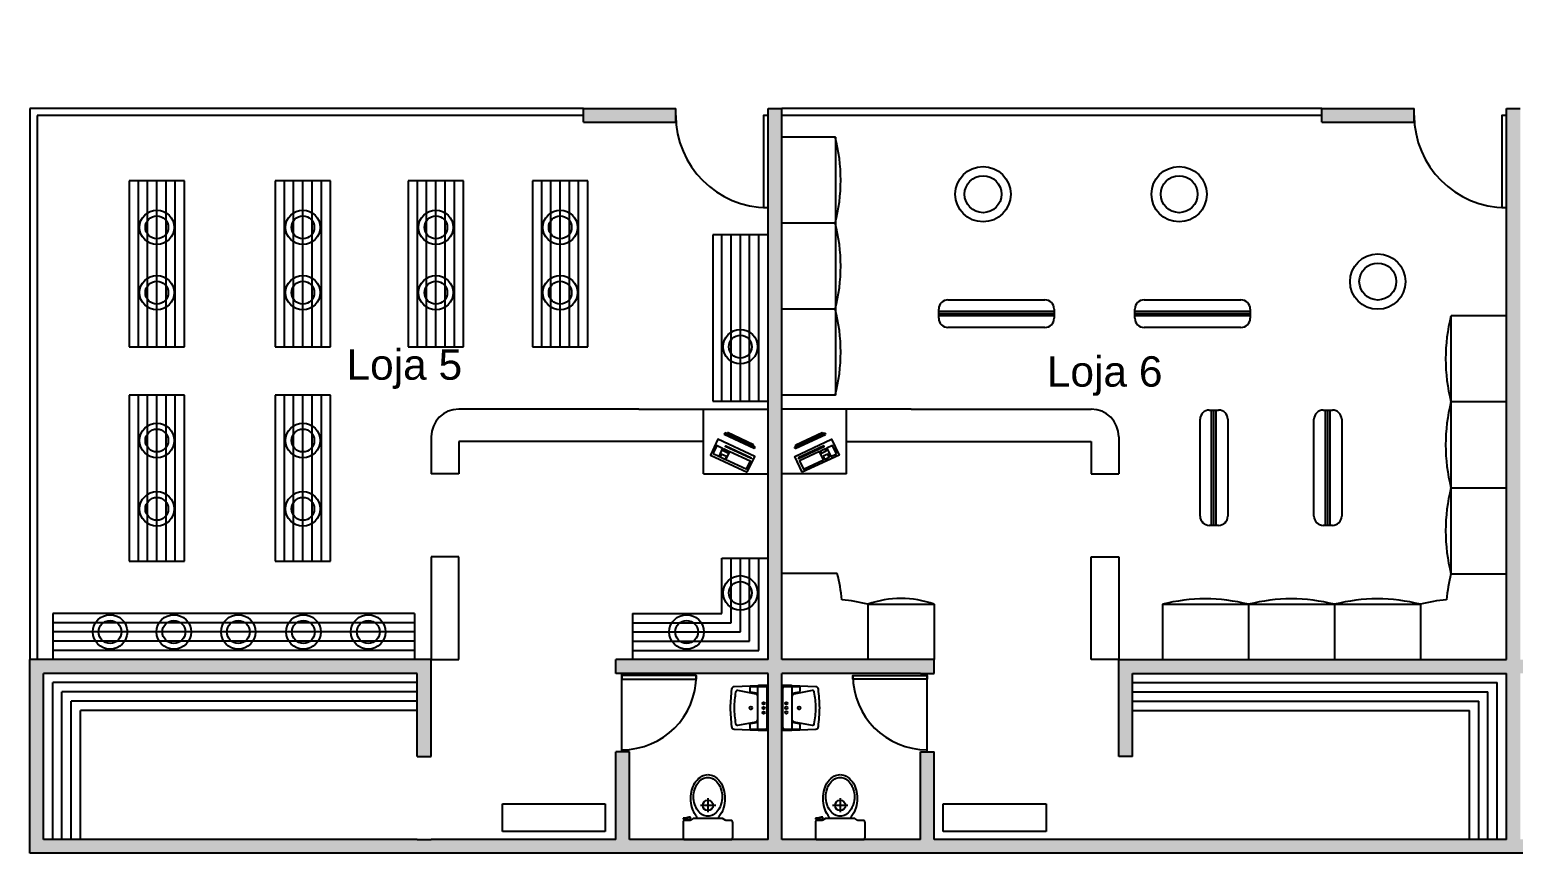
# Model space of a CAD drawing. Header units: metres. Extents: x 2965.9 to 2998, y 1590.4 to 1610.5.
# Drawn here: x 2965.88 to 2981.96, y 1590.42 to 1599.35 of the extents above; entities that cross this region are included whole.
import ezdxf

# ---------------------------------------------------------------- set-up
doc = ezdxf.new("R2010")
doc.units = ezdxf.units.M
doc.styles.add('arial', font='arial.ttf')

# ---------------------------------------------------------------- blocks, each defined once
blk = doc.blocks.new('gewrgrgr')
for p, q in [((0, 0.253), (0, -0.253)), ((0.189, 0.267), (0.018, 0.267)), ((0.207, 0.193), (0.207, 0.253)), ((0.228, 0.159), (0.207, 0.193)), ((0.22, 0.268, 0.62), (0.22, 0.188, 0.62)), ((0.231, 0.268, 0.62), (0.22, 0.268, 0.62)), ((0.22, 0.188, 0.62), (0.241, 0.188, 0.62)), ((0.231, 0.241, 0.62), (0.231, 0.268, 0.62)), ((0.241, 0.202, 0.62), (0.231, 0.241, 0.62)), ((0.241, 0.188, 0.62), (0.241, 0.202, 0.62)), ((0.228, -0.159), (0.228, 0.159)), ((0.228, 0.118, 0.32), (0.245, 0.118, 0.32)), ((0.37, -0.085), (0.37, 0.081)), ((0.207, -0.193), (0.228, -0.159)), ((0.228, -0.118, 0.32), (0.244, -0.118, 0.32)), ((0.448, 0), (0.296, 0)), ((0.189, -0.267), (0.018, -0.267)), ((0.207, -0.253), (0.207, -0.193))]:
    blk.add_line(p, q)
for points in [[(0.245, 0.118, -0.025691), (0.261, 0.131, -0.083213), (0.342, 0.17, -0.071868), (0.444, 0.185, -0.071868), (0.547, 0.17, -0.083213), (0.628, 0.131, -0.106686), (0.685, 0.067, -0.132415), (0.703, 0, -0.132415)], [(0.703, 0, -0.132415), (0.685, -0.067, -0.106686), (0.628, -0.131, -0.083213), (0.547, -0.17, -0.071868), (0.444, -0.185, -0.071868), (0.342, -0.17, -0.102933), (0.244, -0.118, -0.106686)]]:
    blk.add_lwpolyline(points, format="xyb")
blk.add_lwpolyline([(0.463, -0.155, -0.074259), (0.38, -0.142, -0.084949), (0.314, -0.109, -0.106298), (0.268, -0.057, -0.128632), (0.253, 0, -0.128632), (0.268, 0.057, -0.106298), (0.314, 0.109, -0.084949), (0.38, 0.142, -0.074259), (0.463, 0.155, -0.074259), (0.545, 0.142, -0.084949), (0.611, 0.109, -0.106298), (0.657, 0.057, -0.128632), (0.672, 0, -0.128632), (0.657, -0.057, -0.106298), (0.611, -0.109, -0.084949), (0.545, -0.142, -0.074259)], format="xyb", close=True)
blk.add_circle((0.37, -0.001), 0.0562)
for centre, start, end in [((0.013, 0.254), 69.6901, 184.0497), ((0.194, 0.254), 355.9503, 110.3099), ((0.013, -0.254), 175.9503, 290.3099), ((0.194, -0.254), 249.6901, 4.0497)]:
    blk.add_arc(centre, 0.0132, start, end)
blk = doc.blocks.new('erg')
blk.add_lwpolyline([(0.103, 0.242), (0.01, 0.242, 0.414214), (0, 0.232), (0, 0), (0, -0.232, 0.414214), (0.01, -0.242), (0.103, -0.242, 0.414214), (0.113, -0.232), (0.113, 0), (0.113, 0.232, 0.414214)], format="xyb", close=True)
for points in [[(0.125, 0.149), (0.124, 0.151, -0.401382), (0.133, 0.162), (0.19, 0.173, 0.362278), (0.198, 0.183), (0.198, 0.219, 0.414214), (0.188, 0.229), (0.028, 0.229, 0.414214), (0.008, 0.209), (0.008, -0.209, 0.414214), (0.028, -0.229), (0.188, -0.229, 0.414214), (0.198, -0.219), (0.198, -0.183, 0.362278), (0.19, -0.173), (0.133, -0.162, -0.401382), (0.124, -0.151), (0.125, -0.149)], [(0.107, -0.241), (0.367, -0.23, 0.374936), (0.396, -0.203, 0.011016), (0.41, 0, 0.011016), (0.396, 0.203, 0.374936), (0.367, 0.23), (0.107, 0.241)], [(0.113, -0.131, 0.361655), (0.13, -0.151), (0.328, -0.188, 0.413017), (0.351, -0.172, 0.047799), (0.367, 0, 0.047799), (0.351, 0.172, 0.413017), (0.328, 0.188), (0.13, 0.151, 0.361655), (0.113, 0.131)]]:
    blk.add_lwpolyline(points, format="xyb")
for centre, radius in [((0.048, 0.051), 0.0131), ((0.048, 0.001), 0.0131), ((0.188, 0), 0.0156), ((0.048, -0.049), 0.0131)]:
    blk.add_circle(centre, radius)

msp = doc.modelspace()

# ---------------------------------------------------------------- hatches: boundary and pattern name
h = msp.add_hatch(color=256)
h.dxf.hatch_style = 1
h.paths.add_polyline_path([(2971.884, 1602.493), (2972.884, 1602.493), (2972.884, 1602.643), (2971.884, 1602.643)])
h.paths.add_polyline_path([(2979.884, 1602.493), (2980.884, 1602.493), (2980.884, 1602.643), (2979.884, 1602.643)])
h.paths.add_polyline_path([(2987.884, 1602.493), (2988.884, 1602.493), (2988.884, 1602.643), (2987.884, 1602.643)])
h.paths.add_polyline_path([(2991.034, 1602.493), (2992.034, 1602.493), (2992.034, 1602.643), (2991.034, 1602.643)])
h.paths.add_polyline_path([(2992.034, 1598.343), (2992.034, 1598.493), (2991.034, 1598.493), (2991.034, 1598.343)])
h.paths.add_polyline_path([(2988.884, 1598.343), (2988.884, 1598.493), (2987.884, 1598.493), (2987.884, 1598.343)])
h.paths.add_polyline_path([(2980.884, 1598.493), (2979.884, 1598.493), (2979.884, 1598.343), (2980.884, 1598.343)])
h.paths.add_polyline_path([(2972.884, 1598.493), (2971.884, 1598.493), (2971.884, 1598.343), (2972.884, 1598.343)])
h = msp.add_hatch(color=256)
h.dxf.hatch_style = 1
h.paths.add_polyline_path([(2970.234, 1592.518), (2965.884, 1592.518), (2965.884, 1590.418), (2998.034, 1590.418), (2998.034, 1590.643), (2998.034, 1592.518), (2993.684, 1592.518), (2993.684, 1592.368), (2993.684, 1591.468), (2993.834, 1591.468), (2993.834, 1592.368), (2997.884, 1592.368), (2997.884, 1590.568), (2991.684, 1590.568), (2991.684, 1591.518), (2991.534, 1591.518), (2991.534, 1590.568), (2990.034, 1590.568), (2990.034, 1592.368), (2991.534, 1592.368), (2991.684, 1592.368), (2991.684, 1592.518), (2990.034, 1592.518), (2990.034, 1598.493), (2989.884, 1598.493), (2989.884, 1592.518), (2988.234, 1592.518), (2988.234, 1592.368), (2988.384, 1592.368), (2989.884, 1592.368), (2989.884, 1590.568), (2988.384, 1590.568), (2988.384, 1591.518), (2988.234, 1591.518), (2988.234, 1590.568), (2982.034, 1590.568), (2982.034, 1592.368), (2986.084, 1592.368), (2986.084, 1591.468), (2986.234, 1591.468), (2986.234, 1592.368), (2986.234, 1592.518), (2982.034, 1592.518), (2982.034, 1598.493), (2981.884, 1598.493), (2981.884, 1592.518), (2977.684, 1592.518), (2977.684, 1591.468), (2977.834, 1591.468), (2977.834, 1592.368), (2981.884, 1592.368), (2981.884, 1590.568), (2977.834, 1590.568), (2977.684, 1590.568), (2975.684, 1590.568), (2975.684, 1591.518), (2975.534, 1591.518), (2975.534, 1590.568), (2974.034, 1590.568), (2974.034, 1592.368), (2975.534, 1592.368), (2975.684, 1592.368), (2975.684, 1592.518), (2974.034, 1592.518), (2974.034, 1598.493), (2973.884, 1598.493), (2973.884, 1592.518), (2972.234, 1592.518), (2972.234, 1592.368), (2972.384, 1592.368), (2973.884, 1592.368), (2973.884, 1590.568), (2972.384, 1590.568), (2972.384, 1591.518), (2972.234, 1591.518), (2972.234, 1590.568), (2970.234, 1590.568), (2970.084, 1590.568), (2966.034, 1590.568), (2966.034, 1592.368), (2970.084, 1592.368), (2970.084, 1591.468), (2970.234, 1591.468), (2970.234, 1592.368)])

# ---------------------------------------------------------------- linework, layer by layer
for p, q in [((2971.884, 1598.493), (2965.884, 1598.493)), ((2965.884, 1598.493), (2965.884, 1592.518)), ((2971.884, 1598.418), (2965.964, 1598.418)), ((2965.964, 1598.418), (2965.964, 1592.518)), ((2971.884, 1598.493), (2972.884, 1598.493)), ((2971.884, 1598.343), (2971.884, 1598.493)), ((2971.884, 1598.343), (2972.884, 1598.343)), ((2972.884, 1598.343), (2972.884, 1598.493)), ((2973.884, 1598.493), (2974.034, 1598.493)), ((2973.884, 1592.518), (2973.884, 1598.493)), ((2979.884, 1598.493), (2974.034, 1598.493)), ((2974.034, 1592.518), (2974.034, 1598.493)), ((2979.884, 1598.418), (2974.034, 1598.418)), ((2979.884, 1598.493), (2980.884, 1598.493)), ((2979.884, 1598.343), (2979.884, 1598.493)), ((2979.884, 1598.343), (2980.884, 1598.343)), ((2980.884, 1598.343), (2980.884, 1598.493)), ((2981.884, 1598.493), (2982.034, 1598.493)), ((2981.884, 1592.518), (2981.884, 1598.493)), ((2972.484, 1595.233), (2973.884, 1595.233)), ((2973.184, 1594.533), (2973.184, 1595.233)), ((2975.434, 1595.233), (2974.034, 1595.233)), ((2974.734, 1594.533), (2974.734, 1595.233)), ((2973.743, 1594.822), (2973.415, 1594.975)), ((2973.728, 1594.848), (2973.444, 1594.98)), ((2974.171, 1594.822), (2974.499, 1594.975)), ((2974.185, 1594.848), (2974.469, 1594.98)), ((2973.735, 1594.806), (2973.407, 1594.959)), ((2974.178, 1594.806), (2974.506, 1594.959)), ((2973.184, 1594.533), (2973.884, 1594.533)), ((2974.734, 1594.533), (2974.034, 1594.533)), ((2965.884, 1590.418), (2965.884, 1592.518)), ((2970.234, 1592.518), (2965.884, 1592.518)), ((2970.234, 1592.368), (2970.234, 1592.518)), ((2973.884, 1592.518), (2972.234, 1592.518)), ((2972.234, 1592.368), (2972.234, 1592.518)), ((2975.684, 1592.518), (2974.034, 1592.518)), ((2975.684, 1592.368), (2975.684, 1592.518)), ((2977.684, 1592.518), (2981.884, 1592.518)), ((2977.684, 1591.468), (2977.684, 1592.518)), ((2966.034, 1590.568), (2966.034, 1592.368)), ((2970.084, 1592.368), (2966.034, 1592.368)), ((2970.084, 1591.468), (2970.084, 1592.368)), ((2970.234, 1591.468), (2970.234, 1592.368)), ((2972.384, 1592.368), (2972.234, 1592.368)), ((2972.301, 1591.518), (2972.301, 1592.368)), ((2973.884, 1592.368), (2972.384, 1592.368)), ((2973.884, 1590.568), (2973.884, 1592.368)), ((2974.034, 1590.568), (2974.034, 1592.368)), ((2975.534, 1592.368), (2974.034, 1592.368)), ((2975.534, 1592.368), (2975.684, 1592.368)), ((2975.609, 1591.518), (2975.609, 1592.368)), ((2977.834, 1592.368), (2981.884, 1592.368)), ((2977.834, 1591.468), (2977.834, 1592.368)), ((2981.884, 1590.568), (2981.884, 1592.368)), ((2970.084, 1591.468), (2970.234, 1591.468)), ((2972.234, 1590.568), (2972.234, 1591.518)), ((2972.384, 1591.518), (2972.234, 1591.518)), ((2972.384, 1590.568), (2972.384, 1591.518)), ((2975.534, 1590.568), (2975.534, 1591.518)), ((2975.534, 1591.518), (2975.684, 1591.518)), ((2975.684, 1590.568), (2975.684, 1591.518)), ((2977.834, 1591.468), (2977.684, 1591.468)), ((2970.084, 1590.568), (2966.034, 1590.568)), ((2970.084, 1590.568), (2970.234, 1590.568)), ((2972.234, 1590.568), (2970.234, 1590.568)), ((2973.884, 1590.568), (2972.384, 1590.568)), ((2975.534, 1590.568), (2974.034, 1590.568)), ((2977.684, 1590.568), (2975.684, 1590.568)), ((2977.834, 1590.568), (2977.684, 1590.568)), ((2981.884, 1590.568), (2977.834, 1590.568)), ((2998.034, 1590.418), (2965.884, 1590.418))]:
    msp.add_line(p, q)
at = {"ltscale": 0.5}
for p, q in [((2974.613, 1598.182), (2974.034, 1598.182)), ((2974.613, 1598.18), (2974.613, 1595.386)), ((2967.562, 1597.708), (2966.962, 1597.708)), ((2966.962, 1597.708), (2966.962, 1595.908)), ((2967.062, 1595.908), (2967.062, 1597.708)), ((2967.162, 1595.908), (2967.162, 1597.708)), ((2967.262, 1595.908), (2967.262, 1597.708)), ((2967.362, 1595.908), (2967.362, 1597.708)), ((2967.462, 1595.908), (2967.462, 1597.708)), ((2967.562, 1595.908), (2967.562, 1597.708)), ((2969.144, 1597.708), (2968.544, 1597.708)), ((2968.544, 1597.708), (2968.544, 1595.908)), ((2968.644, 1595.908), (2968.644, 1597.708)), ((2968.744, 1595.908), (2968.744, 1597.708)), ((2968.844, 1595.908), (2968.844, 1597.708)), ((2968.944, 1595.908), (2968.944, 1597.708)), ((2969.044, 1595.908), (2969.044, 1597.708)), ((2969.144, 1595.908), (2969.144, 1597.708)), ((2970.585, 1597.708), (2969.985, 1597.708)), ((2969.985, 1597.708), (2969.985, 1595.908)), ((2970.085, 1595.908), (2970.085, 1597.708)), ((2970.185, 1595.908), (2970.185, 1597.708)), ((2970.285, 1595.908), (2970.285, 1597.708)), ((2970.385, 1595.908), (2970.385, 1597.708)), ((2970.485, 1595.908), (2970.485, 1597.708)), ((2970.585, 1595.908), (2970.585, 1597.708)), ((2971.932, 1597.708), (2971.332, 1597.708)), ((2971.332, 1597.708), (2971.332, 1595.908)), ((2971.432, 1595.908), (2971.432, 1597.708)), ((2971.532, 1595.908), (2971.532, 1597.708)), ((2971.632, 1595.908), (2971.632, 1597.708)), ((2971.732, 1595.908), (2971.732, 1597.708)), ((2971.832, 1595.908), (2971.832, 1597.708)), ((2971.932, 1595.908), (2971.932, 1597.708)), ((2974.613, 1597.25), (2974.034, 1597.25)), ((2973.884, 1597.121), (2973.284, 1597.121)), ((2973.284, 1597.121), (2973.284, 1595.321)), ((2973.384, 1595.321), (2973.384, 1597.121)), ((2973.484, 1595.321), (2973.484, 1597.121)), ((2973.584, 1595.321), (2973.584, 1597.121)), ((2973.684, 1595.321), (2973.684, 1597.121)), ((2973.784, 1595.321), (2973.784, 1597.121)), ((2973.884, 1595.321), (2973.884, 1597.121)), ((2975.833, 1596.418), (2976.883, 1596.418)), ((2977.958, 1596.418), (2979.008, 1596.418)), ((2974.613, 1596.318), (2974.034, 1596.318)), ((2975.733, 1596.218), (2975.733, 1596.318)), ((2976.983, 1596.268), (2975.733, 1596.268)), ((2976.983, 1596.318), (2976.983, 1596.218)), ((2977.858, 1596.218), (2977.858, 1596.318)), ((2979.108, 1596.268), (2977.858, 1596.268)), ((2979.108, 1596.318), (2979.108, 1596.218)), ((2976.883, 1596.118), (2975.833, 1596.118)), ((2979.008, 1596.118), (2977.958, 1596.118)), ((2981.884, 1596.244), (2981.284, 1596.244)), ((2966.962, 1595.908), (2967.562, 1595.908)), ((2968.544, 1595.908), (2969.144, 1595.908)), ((2969.985, 1595.908), (2970.585, 1595.908)), ((2971.332, 1595.908), (2971.932, 1595.908)), ((2967.562, 1595.384), (2966.962, 1595.384)), ((2966.962, 1595.384), (2966.962, 1593.584)), ((2967.062, 1593.584), (2967.062, 1595.384)), ((2967.162, 1593.584), (2967.162, 1595.384)), ((2967.262, 1593.584), (2967.262, 1595.384)), ((2967.362, 1593.584), (2967.362, 1595.384)), ((2967.462, 1593.584), (2967.462, 1595.384)), ((2967.562, 1593.584), (2967.562, 1595.384)), ((2969.144, 1595.384), (2968.544, 1595.384)), ((2968.544, 1595.384), (2968.544, 1593.584)), ((2968.644, 1593.584), (2968.644, 1595.384)), ((2968.744, 1593.584), (2968.744, 1595.384)), ((2968.844, 1593.584), (2968.844, 1595.384)), ((2968.944, 1593.584), (2968.944, 1595.384)), ((2969.044, 1593.584), (2969.044, 1595.384)), ((2969.144, 1593.584), (2969.144, 1595.384)), ((2973.284, 1595.321), (2973.884, 1595.321)), ((2974.613, 1595.386), (2974.034, 1595.386)), ((2981.884, 1595.314), (2981.284, 1595.314)), ((2972.484, 1595.233), (2970.534, 1595.233)), ((2975.434, 1595.233), (2977.384, 1595.233)), ((2978.565, 1594.073), (2978.565, 1595.123)), ((2978.665, 1595.223), (2978.765, 1595.223)), ((2978.715, 1593.973), (2978.715, 1595.223)), ((2978.865, 1595.123), (2978.865, 1594.073)), ((2979.799, 1594.073), (2979.799, 1595.123)), ((2979.899, 1595.223), (2979.999, 1595.223)), ((2979.949, 1593.973), (2979.949, 1595.223)), ((2980.099, 1595.123), (2980.099, 1594.073)), ((2970.234, 1594.933), (2970.234, 1594.533)), ((2970.534, 1594.883), (2970.534, 1594.533)), ((2973.184, 1594.883), (2970.534, 1594.883)), ((2974.734, 1594.883), (2977.384, 1594.883)), ((2977.384, 1594.883), (2977.384, 1594.533)), ((2977.684, 1594.933), (2977.684, 1594.533)), ((2970.534, 1594.533), (2970.234, 1594.533)), ((2977.384, 1594.533), (2977.684, 1594.533)), ((2981.284, 1594.38), (2981.884, 1594.38)), ((2978.765, 1593.973), (2978.665, 1593.973)), ((2979.999, 1593.973), (2979.899, 1593.973)), ((2966.962, 1593.584), (2967.562, 1593.584)), ((2968.544, 1593.584), (2969.144, 1593.584)), ((2970.234, 1593.633), (2970.234, 1592.518)), ((2970.534, 1593.633), (2970.234, 1593.633)), ((2970.534, 1592.518), (2970.534, 1593.633)), ((2973.384, 1593.018), (2973.384, 1593.619)), ((2973.384, 1593.619), (2973.884, 1593.619)), ((2973.484, 1592.918), (2973.484, 1593.619)), ((2973.584, 1592.818), (2973.584, 1593.619)), ((2973.684, 1592.718), (2973.684, 1593.619)), ((2973.784, 1592.618), (2973.784, 1593.619)), ((2977.384, 1592.518), (2977.384, 1593.633)), ((2977.384, 1593.633), (2977.684, 1593.633)), ((2977.684, 1593.633), (2977.684, 1592.518)), ((2974.634, 1593.45), (2974.034, 1593.45)), ((2981.284, 1593.448), (2981.884, 1593.448)), ((2974.964, 1593.118), (2974.964, 1592.518)), ((2975.684, 1593.118), (2975.684, 1592.518)), ((2978.158, 1593.118), (2978.158, 1592.518)), ((2979.088, 1593.118), (2979.088, 1592.518)), ((2980.02, 1593.118), (2980.02, 1592.518)), ((2980.952, 1593.118), (2980.952, 1592.518)), ((2970.053, 1593.018), (2966.133, 1593.018)), ((2966.133, 1593.018), (2966.133, 1592.518)), ((2970.053, 1592.918), (2966.133, 1592.918)), ((2970.053, 1593.018), (2970.053, 1592.518)), ((2972.414, 1593.018), (2973.384, 1593.018)), ((2972.414, 1593.018), (2972.414, 1592.518)), ((2972.414, 1592.918), (2973.484, 1592.918)), ((2970.053, 1592.818), (2966.133, 1592.818)), ((2970.053, 1592.718), (2966.133, 1592.718)), ((2972.414, 1592.818), (2973.584, 1592.818)), ((2972.414, 1592.718), (2973.684, 1592.718)), ((2970.053, 1592.618), (2966.133, 1592.618)), ((2972.414, 1592.618), (2973.784, 1592.618)), ((2970.234, 1592.518), (2970.534, 1592.518)), ((2977.684, 1592.518), (2977.384, 1592.518)), ((2970.084, 1592.268), (2966.134, 1592.268)), ((2966.134, 1590.568), (2966.134, 1592.268)), ((2977.834, 1592.268), (2981.784, 1592.268)), ((2981.784, 1590.568), (2981.784, 1592.268)), ((2970.084, 1592.168), (2966.234, 1592.168)), ((2966.234, 1590.568), (2966.234, 1592.168)), ((2977.834, 1592.168), (2981.684, 1592.168)), ((2981.684, 1590.568), (2981.684, 1592.168)), ((2970.084, 1592.068), (2966.334, 1592.068)), ((2966.334, 1590.568), (2966.334, 1592.068)), ((2970.084, 1591.968), (2966.434, 1591.968)), ((2966.434, 1590.568), (2966.434, 1591.968)), ((2977.834, 1592.068), (2981.584, 1592.068)), ((2977.834, 1591.968), (2981.484, 1591.968)), ((2981.484, 1590.568), (2981.484, 1591.968)), ((2981.584, 1590.568), (2981.584, 1592.068)), ((2971.005, 1590.953), (2972.12, 1590.953)), ((2971.005, 1590.653), (2971.005, 1590.953)), ((2972.12, 1590.953), (2972.12, 1590.653)), ((2975.781, 1590.953), (2976.896, 1590.953)), ((2975.781, 1590.653), (2975.781, 1590.953)), ((2976.896, 1590.953), (2976.896, 1590.653)), ((2972.12, 1590.653), (2971.005, 1590.653)), ((2976.896, 1590.653), (2975.781, 1590.653))]:
    msp.add_line(p, q, dxfattribs=at)
at = {"ltscale": 0.1}
for p, q in [((2976.983, 1596.293), (2975.733, 1596.293)), ((2979.108, 1596.293), (2977.858, 1596.293)), ((2976.983, 1596.243), (2975.733, 1596.243)), ((2979.108, 1596.243), (2977.858, 1596.243)), ((2981.284, 1593.448), (2981.284, 1596.244)), ((2978.69, 1593.973), (2978.69, 1595.223)), ((2978.74, 1593.973), (2978.74, 1595.223)), ((2979.924, 1593.973), (2979.924, 1595.223)), ((2979.974, 1593.973), (2979.974, 1595.223)), ((2974.964, 1593.118), (2975.684, 1593.118)), ((2978.156, 1593.118), (2980.954, 1593.118))]:
    msp.add_line(p, q, dxfattribs=at)
at = {"ltscale": 0.009}
for points in [[(2973.884, 1598.418), (2973.834, 1598.418), (2973.834, 1597.418), (2973.884, 1597.418)], [(2981.884, 1598.418), (2981.834, 1598.418), (2981.834, 1597.418), (2981.884, 1597.418)], [(2972.301, 1592.346), (2972.301, 1592.306), (2973.106, 1592.306), (2973.106, 1592.346)], [(2975.609, 1592.346), (2975.609, 1592.306), (2974.803, 1592.306), (2974.803, 1592.346)]]:
    msp.add_lwpolyline(points, close=True, dxfattribs=at)
for points in [[(2973.415, 1594.975), (2973.407, 1594.959)], [(2973.429, 1594.968), (2973.436, 1594.973), (2973.445, 1594.981)], [(2974.484, 1594.968), (2974.477, 1594.973), (2974.468, 1594.981)], [(2974.499, 1594.975), (2974.506, 1594.959)], [(2973.728, 1594.829), (2973.727, 1594.837), (2973.728, 1594.848)], [(2973.735, 1594.806), (2973.743, 1594.822)], [(2974.178, 1594.806), (2974.171, 1594.822)], [(2974.185, 1594.829), (2974.186, 1594.837), (2974.185, 1594.848)]]:
    msp.add_lwpolyline(points)
for points in [[(2973.659, 1594.55), (2973.739, 1594.721), (2973.34, 1594.907), (2973.26, 1594.736)], [(2973.288, 1594.747), (2973.331, 1594.838), (2973.391, 1594.81), (2973.349, 1594.718)], [(2973.46, 1594.777), (2973.45, 1594.756), (2973.399, 1594.781), (2973.408, 1594.802)], [(2973.705, 1594.705), (2973.701, 1594.697), (2973.42, 1594.827), (2973.425, 1594.836)], [(2974.254, 1594.55), (2974.174, 1594.721), (2974.573, 1594.907), (2974.653, 1594.736)], [(2974.209, 1594.705), (2974.213, 1594.697), (2974.493, 1594.827), (2974.489, 1594.836)], [(2974.453, 1594.777), (2974.463, 1594.756), (2974.515, 1594.781), (2974.505, 1594.802)], [(2974.625, 1594.747), (2974.583, 1594.838), (2974.522, 1594.81), (2974.565, 1594.718)], [(2973.433, 1594.722), (2973.417, 1594.688), (2973.366, 1594.712), (2973.383, 1594.746)], [(2973.428, 1594.683), (2973.47, 1594.773), (2973.689, 1594.671), (2973.647, 1594.581)], [(2974.485, 1594.683), (2974.443, 1594.773), (2974.225, 1594.671), (2974.267, 1594.581)], [(2974.48, 1594.722), (2974.496, 1594.688), (2974.547, 1594.712), (2974.531, 1594.746)]]:
    msp.add_lwpolyline(points, close=True)
at = {"ltscale": 0.5}
for centre, radius in [((2976.213, 1597.563), 0.3), ((2978.338, 1597.563), 0.3), ((2967.262, 1597.204), 0.187), ((2968.844, 1597.204), 0.187), ((2970.285, 1597.204), 0.187), ((2971.632, 1597.204), 0.187), ((2980.49, 1596.616), 0.3), ((2967.262, 1596.496), 0.187), ((2968.844, 1596.496), 0.187), ((2970.285, 1596.496), 0.187), ((2971.632, 1596.496), 0.187), ((2973.584, 1595.91), 0.187), ((2967.262, 1594.893), 0.187), ((2968.844, 1594.893), 0.187), ((2967.262, 1594.152), 0.187), ((2968.844, 1594.152), 0.187), ((2973.584, 1593.241), 0.187), ((2966.755, 1592.818), 0.187), ((2967.446, 1592.818), 0.187), ((2968.144, 1592.818), 0.187), ((2968.85, 1592.818), 0.187), ((2969.552, 1592.818), 0.187), ((2973.001, 1592.818), 0.187)]:
    msp.add_circle(centre, radius, dxfattribs=at)
at = {"ltscale": 0.1}
for centre, radius in [((2976.213, 1597.563), 0.2), ((2978.338, 1597.563), 0.2), ((2967.262, 1597.204), 0.124), ((2968.844, 1597.204), 0.124), ((2970.285, 1597.204), 0.124), ((2971.632, 1597.204), 0.124), ((2980.49, 1596.616), 0.2), ((2967.262, 1596.496), 0.124), ((2968.844, 1596.496), 0.124), ((2970.285, 1596.496), 0.124), ((2971.632, 1596.496), 0.124), ((2973.584, 1595.91), 0.124), ((2967.262, 1594.893), 0.124), ((2968.844, 1594.893), 0.124), ((2967.262, 1594.152), 0.124), ((2968.844, 1594.152), 0.124), ((2973.584, 1593.241), 0.124), ((2966.755, 1592.818), 0.124), ((2967.446, 1592.818), 0.124), ((2968.144, 1592.818), 0.124), ((2968.85, 1592.818), 0.124), ((2969.552, 1592.818), 0.124), ((2973.001, 1592.818), 0.124)]:
    msp.add_circle(centre, radius, dxfattribs=at)
at = {"ltscale": 0.009}
for centre, radius, start, end in [((2973.884, 1598.418), 1, 180, 270), ((2981.884, 1598.418), 1, 180, 270), ((2973.834, 1598.418), 1, 270, 272.866), ((2981.834, 1598.418), 1, 270, 272.866), ((2972.301, 1592.346), 0.806, 270, 0), ((2972.301, 1592.306), 0.806, 0, 2.866), ((2975.609, 1592.346), 0.806, 180, 270), ((2975.609, 1592.306), 0.806, 177.134, 180)]:
    msp.add_arc(centre, radius, start, end, dxfattribs=at)
at = {"ltscale": 0.5}
for centre, radius, start, end in [((2972.782, 1597.716), 1.889, 345.7177, 14.2823), ((2972.782, 1596.784), 1.889, 345.7177, 14.2823), ((2975.833, 1596.318), 0.1, 90, 180), ((2976.883, 1596.318), 0.1, 0, 90), ((2977.958, 1596.318), 0.1, 90, 180), ((2979.008, 1596.318), 0.1, 0, 90), ((2972.782, 1595.852), 1.889, 345.7177, 14.2823), ((2975.833, 1596.218), 0.1, 180, 270), ((2976.883, 1596.218), 0.1, 270, 0), ((2977.958, 1596.218), 0.1, 180, 270), ((2979.008, 1596.218), 0.1, 270, 0), ((2983.114, 1595.778), 1.889, 165.7177, 194.2823), ((2983.114, 1594.846), 1.889, 165.7177, 194.2823), ((2978.665, 1595.123), 0.1, 90, 180), ((2978.765, 1595.123), 0.1, 0, 90), ((2979.899, 1595.123), 0.1, 90, 180), ((2979.999, 1595.123), 0.1, 0, 90), ((2983.114, 1593.914), 1.889, 165.7177, 194.2823), ((2978.665, 1594.073), 0.1, 180, 270), ((2978.765, 1594.073), 0.1, 270, 0), ((2979.899, 1594.073), 0.1, 180, 270), ((2979.999, 1594.073), 0.1, 270, 0), ((2972.803, 1592.984), 1.889, 5.5686, 14.2823), ((2983.114, 1592.982), 1.889, 165.7177, 174.3659), ((2974.498, 1591.287), 1.889, 75.7177, 84.3659), ((2975.324, 1592.133), 1.048, 69.9163, 110.0837), ((2978.622, 1591.287), 1.889, 75.7177, 104.2823), ((2979.554, 1591.287), 1.889, 75.7177, 104.2823), ((2980.486, 1591.287), 1.889, 75.7177, 104.2823), ((2981.418, 1591.287), 1.889, 95.5686, 104.2823)]:
    msp.add_arc(centre, radius, start, end, dxfattribs=at)
for centre, start, end in [((2970.534, 1594.933), 90, 180), ((2977.384, 1594.933), 0, 90)]:
    msp.add_arc(centre, 0.3, start, end)

# ---------------------------------------------------------------- block references
at = {"ltscale": 0.005, "rotation": 180}
msp.add_blockref('erg', (2973.884, 1591.994), dxfattribs=at)
at = {"ltscale": 0.005}
msp.add_blockref('erg', (2974.034, 1591.994), dxfattribs=at)
at = {"rotation": 89.99999999999999}
for p in [(2973.232, 1590.568), (2974.665, 1590.568)]:
    msp.add_blockref('gewrgrgr', p, dxfattribs=at)

# ---------------------------------------------------------------- texts
at = {"style": 'arial'}
for s, p in [('Loja 5', (2969.316, 1595.552)), ('Loja 6', (2976.904, 1595.477))]:
    msp.add_text(s, height=0.3294, dxfattribs=at).set_placement(p)

doc.saveas('drawing.dxf')
